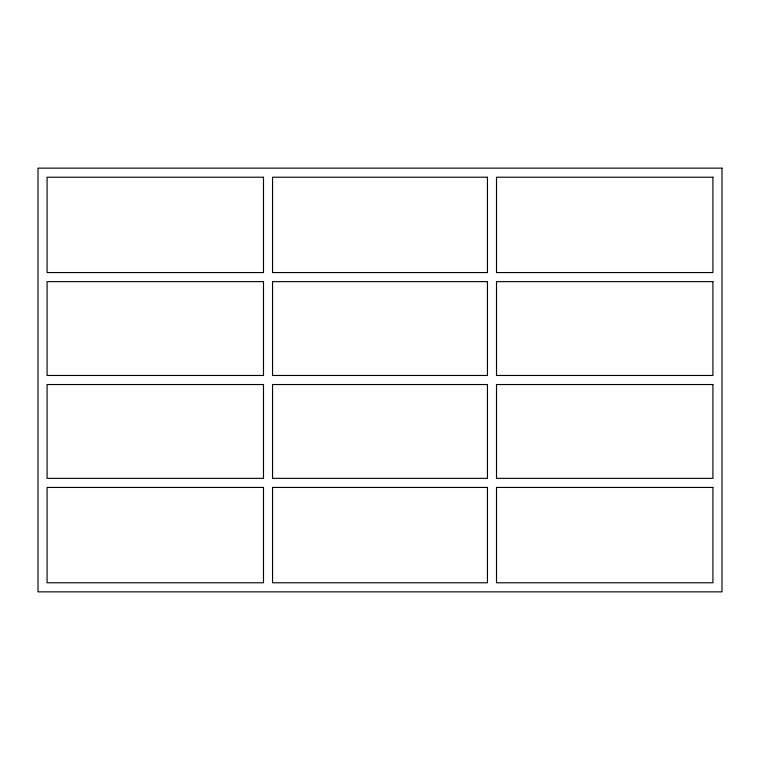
<?xml version="1.0" encoding="UTF-8"?>
<svg xmlns="http://www.w3.org/2000/svg" width="760" height="760" viewBox="0 0 760 760"><rect width="100%" height="100%" fill="white"/><g stroke="black" fill="none" stroke-linecap="round" stroke-linejoin="round"><path stroke-width="1.14" d="M722 168.141L38 168.141L38 591.859L722 591.859L722 168.141M263.483 177.222L47.082 177.222L47.082 272.555L263.483 272.555L263.483 177.222M487.445 177.222L272.555 177.222L272.555 272.555L487.445 272.555L487.445 177.222M712.918 177.222L496.517 177.222L496.517 272.555L712.918 272.555L712.918 177.222M263.483 281.637L47.082 281.637L47.082 375.459L263.483 375.459L263.483 281.637M487.445 281.637L272.555 281.637L272.555 375.459L487.445 375.459L487.445 281.637M712.918 281.637L496.517 281.637L496.517 375.459L712.918 375.459L712.918 281.637M263.483 384.541L47.082 384.541L47.082 478.363L263.483 478.363L263.483 384.541M487.445 384.541L272.555 384.541L272.555 478.363L487.445 478.363L487.445 384.541M712.918 384.541L496.517 384.541L496.517 478.363L712.918 478.363L712.918 384.541M263.483 487.445L47.082 487.445L47.082 582.778L263.483 582.778L263.483 487.445M487.445 487.445L272.555 487.445L272.555 582.778L487.445 582.778L487.445 487.445M712.918 487.445L496.517 487.445L496.517 582.778L712.918 582.778L712.918 487.445"/></g></svg>
